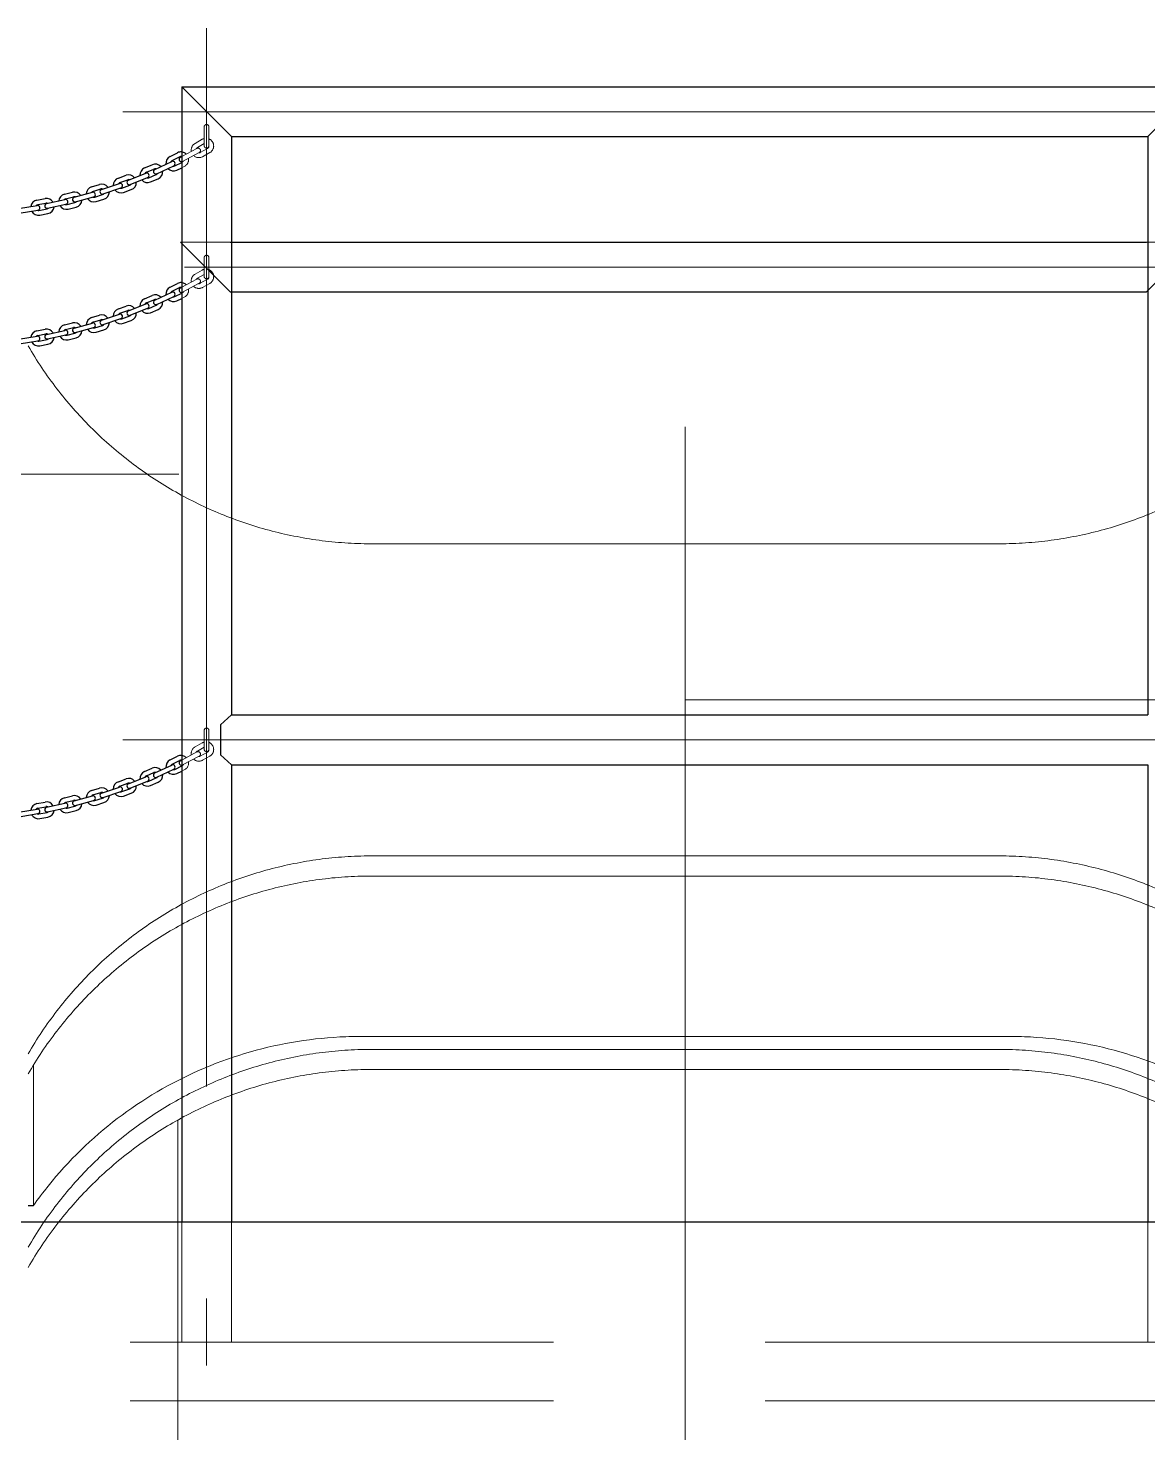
# Model space of a CAD drawing. Header units: millimetres. Extents: x 0 to 25200, y 0 to 17820.
# Drawn here: x 7418 to 8371, y 14224 to 15418 of the extents above; entities that cross this region are included whole.
import ezdxf

# ---------------------------------------------------------------- set-up
doc = ezdxf.new("R2010")
doc.units = ezdxf.units.MM
doc.header["$LTSCALE"] = 600
for name, pattern in [('F', [0.75, 0.5, -0.25]), ('G', [2, 1.25, -0.25, 0.25, -0.25]), ('K', [2.5, 1.25, -0.25, 0.25, -0.25, 0.25, -0.25])]:
    doc.linetypes.add(name, pattern=pattern)
doc.layers.get('0').update_dxf_attribs({"lineweight": 30})
for name, color, linetype, lineweight in [('01', 7, 'Continuous', 30), ('04', 2, 'F', 13), ('05', 4, 'G', 13), ('07', 6, 'K', 13)]:
    doc.layers.add(name, color=color, linetype=linetype, lineweight=lineweight)

msp = doc.modelspace()

# ---------------------------------------------------------------- linework, layer by layer
at = {"ltscale": 1.2}
for p, q in [((7549.05, 15368.43), (8413.35, 15368.43)), ((7549.05, 15368.43), (7549.05, 14403.43)), ((7591.35, 15326.13), (7549.05, 15368.43)), ((8371.05, 15326.13), (8413.35, 15368.43)), ((7591.35, 15326.13), (8371.05, 15326.13)), ((7591.35, 15326.13), (7591.35, 14834.43)), ((8371.05, 15326.13), (8371.05, 14834.43)), ((7539.24, 15309.4), (7545.51, 15312.5)), ((7517.45, 15299.53), (7523.88, 15302.29)), ((7526.09, 15298.28), (7540.61, 15305)), ((7527.76, 15294.65), (7542.29, 15301.37)), ((7541.01, 15305.81), (7547.29, 15308.92)), ((7543.23, 15301.33), (7549.05, 15304.21)), ((7547.93, 15308.62), (7549.05, 15309.21)), ((7495.15, 15290.86), (7501.72, 15293.27)), ((7496.53, 15287.1), (7503.1, 15289.51)), ((7503.71, 15289.15), (7518.58, 15295.07)), ((7505.19, 15285.43), (7520.06, 15291.35)), ((7519.03, 15295.86), (7525.46, 15298.62)), ((7521, 15291.26), (7527.43, 15294.02)), ((7522.58, 15287.59), (7529.01, 15290.35)), ((7545.01, 15297.75), (7549.05, 15299.75)), ((7449.32, 15277.19), (7456.11, 15278.88)), ((7457.65, 15274.56), (7473.06, 15278.84)), ((7472.42, 15283.4), (7479.11, 15285.46)), ((7473.59, 15279.58), (7480.29, 15281.63)), ((7475.06, 15274.8), (7481.75, 15276.85)), ((7480.88, 15281.23), (7496.04, 15286.34)), ((7482.15, 15277.44), (7497.32, 15282.55)), ((7498.25, 15282.41), (7504.82, 15284.82)), ((7499.63, 15278.65), (7506.2, 15281.07)), ((7410.27, 15265.04), (7426.06, 15267.63)), ((7425.92, 15272.23), (7432.79, 15273.55)), ((7426.67, 15268.31), (7433.55, 15269.62)), ((7427.61, 15263.4), (7434.49, 15264.71)), ((7434.09, 15269.16), (7449.71, 15272.6)), ((7434.95, 15265.26), (7450.57, 15268.7)), ((7450.29, 15273.31), (7457.08, 15275)), ((7451.49, 15268.46), (7458.28, 15270.14)), ((7452.45, 15264.57), (7459.25, 15266.26)), ((7458.72, 15270.71), (7474.13, 15274.99)), ((7476.23, 15270.98), (7482.93, 15273.03)), ((7410.92, 15261.09), (7426.71, 15263.68)), ((7428.37, 15259.47), (7435.24, 15260.78)), ((7590.2, 15236.43), (8369.9, 15236.43)), ((7526.09, 15187.13), (7540.61, 15193.85)), ((7539.24, 15198.25), (7545.51, 15201.35)), ((7541.01, 15194.66), (7547.29, 15197.77)), ((7543.23, 15190.18), (7549.05, 15193.06)), ((7547.93, 15197.47), (7549.05, 15198.06)), ((7590.2, 15194.13), (8369.9, 15194.13)), ((7495.15, 15179.71), (7501.72, 15182.12)), ((7503.71, 15178), (7518.58, 15183.92)), ((7517.45, 15188.38), (7523.88, 15191.14)), ((7519.03, 15184.71), (7525.46, 15187.47)), ((7521, 15180.11), (7527.43, 15182.87)), ((7527.76, 15183.5), (7542.29, 15190.22)), ((7545.01, 15186.6), (7549.05, 15188.6)), ((7472.42, 15172.25), (7479.11, 15174.31)), ((7473.59, 15168.43), (7480.29, 15170.48)), ((7480.88, 15170.08), (7496.04, 15175.19)), ((7482.15, 15166.29), (7497.32, 15171.4)), ((7496.53, 15175.95), (7503.1, 15178.36)), ((7498.25, 15171.26), (7504.82, 15173.67)), ((7499.63, 15167.5), (7506.2, 15169.92)), ((7505.19, 15174.28), (7520.06, 15180.2)), ((7522.58, 15176.44), (7529.01, 15179.2)), ((7425.92, 15161.08), (7432.79, 15162.4)), ((7426.67, 15157.16), (7433.55, 15158.47)), ((7434.09, 15158.01), (7449.71, 15161.45)), ((7434.95, 15154.11), (7450.57, 15157.55)), ((7449.32, 15166.04), (7456.11, 15167.73)), ((7450.29, 15162.16), (7457.08, 15163.85)), ((7451.49, 15157.31), (7458.28, 15158.99)), ((7457.65, 15163.41), (7473.06, 15167.69)), ((7458.72, 15159.56), (7474.13, 15163.84)), ((7475.06, 15163.65), (7481.75, 15165.7)), ((7476.23, 15159.83), (7482.93, 15161.88)), ((7410.27, 15153.89), (7426.06, 15156.48)), ((7410.92, 15149.94), (7426.71, 15152.53)), ((7427.61, 15152.25), (7434.49, 15153.56)), ((7428.37, 15148.32), (7435.24, 15149.63)), ((7452.45, 15153.42), (7459.25, 15155.11)), ((7591.35, 14834.43), (8371.05, 14834.43)), ((7539.24, 14796.25), (7545.51, 14799.35)), ((7517.45, 14786.38), (7523.88, 14789.14)), ((7526.09, 14785.13), (7540.61, 14791.85)), ((7527.76, 14781.5), (7542.29, 14788.22)), ((7541.01, 14792.66), (7547.29, 14795.77)), ((7543.23, 14788.18), (7549.05, 14791.06)), ((7547.93, 14795.47), (7549.05, 14796.06)), ((7591.35, 14792.13), (8371.05, 14792.13)), ((7591.35, 14792.13), (7591.35, 14403.43)), ((8371.05, 14792.13), (8371.05, 14403.43)), ((7495.15, 14777.71), (7501.72, 14780.12)), ((7496.53, 14773.95), (7503.1, 14776.36)), ((7503.71, 14776), (7518.58, 14781.92)), ((7505.19, 14772.28), (7520.06, 14778.2)), ((7519.03, 14782.71), (7525.46, 14785.47)), ((7521, 14778.11), (7527.43, 14780.87)), ((7522.58, 14774.44), (7529.01, 14777.2)), ((7545.01, 14784.6), (7549.05, 14786.6)), ((7449.32, 14764.04), (7456.11, 14765.73)), ((7457.65, 14761.41), (7473.06, 14765.69)), ((7472.42, 14770.25), (7479.11, 14772.31)), ((7473.59, 14766.43), (7480.29, 14768.48)), ((7475.06, 14761.65), (7481.75, 14763.7)), ((7480.88, 14768.08), (7496.04, 14773.19)), ((7482.15, 14764.29), (7497.32, 14769.4)), ((7498.25, 14769.26), (7504.82, 14771.67)), ((7499.63, 14765.5), (7506.2, 14767.92)), ((7410.27, 14751.89), (7426.06, 14754.48)), ((7425.92, 14759.08), (7432.79, 14760.4)), ((7426.67, 14755.16), (7433.55, 14756.47)), ((7427.61, 14750.25), (7434.49, 14751.56)), ((7434.09, 14756.01), (7449.71, 14759.45)), ((7434.95, 14752.11), (7450.57, 14755.55)), ((7450.29, 14760.16), (7457.08, 14761.85)), ((7451.49, 14755.31), (7458.28, 14756.99)), ((7452.45, 14751.42), (7459.25, 14753.11)), ((7458.72, 14757.56), (7474.13, 14761.84)), ((7476.23, 14757.83), (7482.93, 14759.88)), ((7410.92, 14747.94), (7426.71, 14750.53)), ((7428.37, 14746.32), (7435.24, 14747.63)), ((7418.37, 14417.29), (7422.85, 14417.29)), ((6463.35, 14403.43), (8970.05, 14403.43))]:
    msp.add_line(p, q, dxfattribs=at)
for centre, radius, start, end in [((7548.4, 15306.68), 6.5, 84.19643, 116.3512), ((7526.44, 15296.32), 6.5, 42.10638, 113.25106), ((7542.12, 15303.57), 6.5, 116.3512, 187.51678), ((7542.12, 15303.57), 2.5, 116.3512, 154.17157), ((7541.45, 15303.19), 2, 294.81862, 114.81862), ((7542.12, 15303.57), 2.5, 260.58447, 296.3512), ((7548.87, 15306.85), 2, 117.91876, 275.28639), ((7548.4, 15306.68), 2.5, 78.51071, 116.3512), ((7497.39, 15284.76), 6.5, 110.15092, 181.32843), ((7503.96, 15287.17), 6.5, 39.00108, 110.15092), ((7504.45, 15287.29), 2, 111.70984, 291.70984), ((7503.96, 15287.17), 2.5, 72.3154, 110.15092), ((7520.01, 15293.56), 6.5, 113.25106, 184.42857), ((7520.01, 15293.56), 6.5, 220.27131, 293.25106), ((7520.01, 15293.56), 2.5, 113.25106, 151.14327), ((7519.32, 15293.21), 2, 291.70984, 111.70984), ((7520.01, 15293.56), 2.5, 257.56659, 293.25106), ((7526.93, 15296.47), 2, 114.81862, 294.81862), ((7526.44, 15296.32), 2.5, 75.41057, 113.25106), ((7526.44, 15296.32), 2.5, 293.25106, 328.99057), ((7526.44, 15296.32), 6.5, 293.25106, 6.26369), ((7542.12, 15303.57), 6.5, 223.35937, 296.3512), ((7450.89, 15270.88), 6.5, 103.95064, 175.11621), ((7457.68, 15272.57), 6.5, 32.80079, 103.95064), ((7474.33, 15277.19), 6.5, 107.05078, 178.22828), ((7474.33, 15277.19), 2.5, 107.05078, 144.94298), ((7473.6, 15276.92), 2, 285.50955, 105.50955), ((7481.02, 15279.24), 6.5, 35.90094, 107.05078), ((7481.51, 15279.34), 2, 108.60969, 288.60969), ((7481.02, 15279.24), 2.5, 69.21525, 107.05078), ((7481.02, 15279.24), 2.5, 287.05078, 322.79702), ((7481.02, 15279.24), 6.5, 287.05078, 0.05827), ((7497.39, 15284.76), 6.5, 217.17116, 290.15092), ((7497.39, 15284.76), 2.5, 110.15092, 148.04313), ((7496.68, 15284.44), 2, 288.60969, 108.60969), ((7497.39, 15284.76), 2.5, 254.46645, 290.15092), ((7503.96, 15287.17), 2.5, 290.15092, 325.89717), ((7503.96, 15287.17), 6.5, 290.15092, 3.15841), ((7427.14, 15265.85), 6.5, 100.8505, 172.028), ((7427.14, 15265.85), 2.5, 100.8505, 138.7427), ((7426.39, 15265.66), 2, 279.30927, 99.30927), ((7434.52, 15267.21), 2, 102.41805, 282.41805), ((7434.02, 15267.17), 6.5, 29.70581, 100.8505), ((7434.02, 15267.17), 2.5, 63.01, 100.8505), ((7434.02, 15267.17), 2.5, 280.8505, 316.59001), ((7434.02, 15267.17), 6.5, 280.8505, 353.86312), ((7450.89, 15270.88), 6.5, 210.9588, 283.95064), ((7450.89, 15270.88), 2.5, 103.95064, 141.771), ((7450.14, 15270.65), 2, 282.41805, 102.41805), ((7450.89, 15270.88), 2.5, 248.18391, 283.95064), ((7458.18, 15272.64), 2, 105.50955, 285.50955), ((7457.68, 15272.57), 2.5, 66.11511, 103.95064), ((7457.68, 15272.57), 2.5, 283.95064, 319.69688), ((7457.68, 15272.57), 6.5, 283.95064, 356.95813), ((7474.33, 15277.19), 6.5, 214.07102, 287.05078), ((7474.33, 15277.19), 2.5, 251.3663, 287.05078), ((7427.14, 15265.85), 6.5, 207.87074, 280.8505), ((7427.14, 15265.85), 2.5, 245.16602, 280.8505), ((7542.12, 15192.42), 6.5, 116.3512, 187.51678), ((7542.12, 15192.42), 2.5, 116.3512, 154.17157), ((7541.45, 15192.04), 2, 294.81862, 114.81862), ((7548.4, 15195.53), 6.5, 84.19643, 116.3512), ((7548.87, 15195.7), 2, 117.91876, 275.28639), ((7548.4, 15195.53), 2.5, 78.51071, 116.3512), ((7503.96, 15176.02), 6.5, 39.00108, 110.15092), ((7520.01, 15182.41), 6.5, 113.25106, 184.42857), ((7520.01, 15182.41), 2.5, 113.25106, 151.14327), ((7519.32, 15182.06), 2, 291.70984, 111.70984), ((7526.44, 15185.17), 6.5, 42.10638, 113.25106), ((7526.93, 15185.32), 2, 114.81862, 294.81862), ((7526.44, 15185.17), 2.5, 75.41057, 113.25106), ((7526.44, 15185.17), 2.5, 293.25106, 328.99057), ((7526.44, 15185.17), 6.5, 293.25106, 6.26369), ((7542.12, 15192.42), 6.5, 223.35937, 296.3512), ((7542.12, 15192.42), 2.5, 260.58447, 296.3512), ((7474.33, 15166.04), 6.5, 107.05078, 178.22828), ((7481.02, 15168.09), 6.5, 35.90094, 107.05078), ((7481.51, 15168.19), 2, 108.60969, 288.60969), ((7481.02, 15168.09), 2.5, 69.21525, 107.05078), ((7497.39, 15173.61), 6.5, 110.15092, 181.32843), ((7497.39, 15173.61), 6.5, 217.17116, 290.15092), ((7497.39, 15173.61), 2.5, 110.15092, 148.04313), ((7496.68, 15173.29), 2, 288.60969, 108.60969), ((7497.39, 15173.61), 2.5, 254.46645, 290.15092), ((7504.45, 15176.14), 2, 111.70984, 291.70984), ((7503.96, 15176.02), 2.5, 72.3154, 110.15092), ((7503.96, 15176.02), 2.5, 290.15092, 325.89717), ((7503.96, 15176.02), 6.5, 290.15092, 3.15841), ((7520.01, 15182.41), 6.5, 220.27131, 293.25106), ((7520.01, 15182.41), 2.5, 257.56659, 293.25106), ((7427.14, 15154.7), 6.5, 100.8505, 172.028), ((7427.14, 15154.7), 2.5, 100.8505, 138.7427), ((7434.52, 15156.06), 2, 102.41805, 282.41805), ((7434.02, 15156.02), 6.5, 29.70581, 100.8505), ((7434.02, 15156.02), 2.5, 63.01, 100.8505), ((7450.89, 15159.73), 6.5, 103.95064, 175.11621), ((7450.89, 15159.73), 2.5, 103.95064, 141.771), ((7450.14, 15159.5), 2, 282.41805, 102.41805), ((7450.89, 15159.73), 2.5, 248.18391, 283.95064), ((7457.68, 15161.42), 6.5, 32.80079, 103.95064), ((7458.18, 15161.49), 2, 105.50955, 285.50955), ((7457.68, 15161.42), 2.5, 66.11511, 103.95064), ((7457.68, 15161.42), 2.5, 283.95064, 319.69688), ((7457.68, 15161.42), 6.5, 283.95064, 356.95813), ((7474.33, 15166.04), 6.5, 214.07102, 287.05078), ((7474.33, 15166.04), 2.5, 107.05078, 144.94298), ((7473.6, 15165.77), 2, 285.50955, 105.50955), ((7474.33, 15166.04), 2.5, 251.3663, 287.05078), ((7481.02, 15168.09), 2.5, 287.05078, 322.79702), ((7481.02, 15168.09), 6.5, 287.05078, 0.05827), ((7427.14, 15154.7), 6.5, 207.87074, 280.8505), ((7426.39, 15154.51), 2, 279.30927, 99.30927), ((7427.14, 15154.7), 2.5, 245.16602, 280.8505), ((7434.02, 15156.02), 2.5, 280.8505, 316.59001), ((7434.02, 15156.02), 6.5, 280.8505, 353.86312), ((7450.89, 15159.73), 6.5, 210.9588, 283.95064), ((7548.4, 14793.53), 6.5, 84.19643, 116.3512), ((7526.44, 14783.17), 6.5, 42.10638, 113.25106), ((7542.12, 14790.42), 6.5, 116.3512, 187.51678), ((7542.12, 14790.42), 2.5, 116.3512, 154.17157), ((7541.45, 14790.04), 2, 294.81862, 114.81862), ((7542.12, 14790.42), 2.5, 260.58447, 296.3512), ((7548.87, 14793.7), 2, 117.91876, 275.28639), ((7548.4, 14793.53), 2.5, 78.51071, 116.3512), ((7497.39, 14771.61), 6.5, 110.15092, 181.32843), ((7503.96, 14774.02), 6.5, 39.00108, 110.15092), ((7504.45, 14774.14), 2, 111.70984, 291.70984), ((7503.96, 14774.02), 2.5, 72.3154, 110.15092), ((7520.01, 14780.41), 6.5, 113.25106, 184.42857), ((7520.01, 14780.41), 6.5, 220.27131, 293.25106), ((7520.01, 14780.41), 2.5, 113.25106, 151.14327), ((7519.32, 14780.06), 2, 291.70984, 111.70984), ((7520.01, 14780.41), 2.5, 257.56659, 293.25106), ((7526.93, 14783.32), 2, 114.81862, 294.81862), ((7526.44, 14783.17), 2.5, 75.41057, 113.25106), ((7526.44, 14783.17), 2.5, 293.25106, 328.99057), ((7526.44, 14783.17), 6.5, 293.25106, 6.26369), ((7542.12, 14790.42), 6.5, 223.35937, 296.3512), ((7450.89, 14757.73), 6.5, 103.95064, 175.11621), ((7457.68, 14759.42), 6.5, 32.80079, 103.95064), ((7474.33, 14764.04), 6.5, 107.05078, 178.22828), ((7474.33, 14764.04), 2.5, 107.05078, 144.94298), ((7473.6, 14763.77), 2, 285.50955, 105.50955), ((7481.02, 14766.09), 6.5, 35.90094, 107.05078), ((7481.51, 14766.19), 2, 108.60969, 288.60969), ((7481.02, 14766.09), 2.5, 69.21525, 107.05078), ((7481.02, 14766.09), 2.5, 287.05078, 322.79702), ((7481.02, 14766.09), 6.5, 287.05078, 0.05827), ((7497.39, 14771.61), 6.5, 217.17116, 290.15092), ((7497.39, 14771.61), 2.5, 110.15092, 148.04313), ((7496.68, 14771.29), 2, 288.60969, 108.60969), ((7497.39, 14771.61), 2.5, 254.46645, 290.15092), ((7503.96, 14774.02), 2.5, 290.15092, 325.89717), ((7503.96, 14774.02), 6.5, 290.15092, 3.15841), ((7427.14, 14752.7), 6.5, 100.8505, 172.028), ((7427.14, 14752.7), 2.5, 100.8505, 138.7427), ((7426.39, 14752.51), 2, 279.30927, 99.30927), ((7434.52, 14754.06), 2, 102.41805, 282.41805), ((7434.02, 14754.02), 6.5, 29.70581, 100.8505), ((7434.02, 14754.02), 2.5, 63.01, 100.8505), ((7434.02, 14754.02), 2.5, 280.8505, 316.59001), ((7434.02, 14754.02), 6.5, 280.8505, 353.86312), ((7450.89, 14757.73), 6.5, 210.9588, 283.95064), ((7450.89, 14757.73), 2.5, 103.95064, 141.771), ((7450.14, 14757.5), 2, 282.41805, 102.41805), ((7450.89, 14757.73), 2.5, 248.18391, 283.95064), ((7458.18, 14759.49), 2, 105.50955, 285.50955), ((7457.68, 14759.42), 2.5, 66.11511, 103.95064), ((7457.68, 14759.42), 2.5, 283.95064, 319.69688), ((7457.68, 14759.42), 6.5, 283.95064, 356.95813), ((7474.33, 14764.04), 6.5, 214.07102, 287.05078), ((7474.33, 14764.04), 2.5, 251.3663, 287.05078), ((7427.14, 14752.7), 6.5, 207.87074, 280.8505), ((7427.14, 14752.7), 2.5, 245.16602, 280.8505)]:
    msp.add_arc(centre, radius, start, end, dxfattribs=at)
at = {"layer": '01', "ltscale": 1.2}
for p, q in [((7591.35, 14834.43), (7582.2, 14826.1)), ((7582.2, 14826.1), (7582.2, 14800.47)), ((7591.35, 14792.13), (7582.2, 14800.47))]:
    msp.add_line(p, q, dxfattribs=at)
at = {"layer": '04', "ltscale": 1.2}
for p, q in [((7568.2, 15334.43), (7568.2, 15318.43)), ((7572.2, 15334.43), (7572.2, 15318.43)), ((7549.05, 15309.21), (7562.07, 15316.11)), ((7549.81, 15305.08), (7563.94, 15312.58)), ((7566.56, 15323.87), (7560.47, 15320.43)), ((7568.2, 15320.2), (7562.43, 15316.94)), ((7570.99, 15316.03), (7564.89, 15312.59)), ((7572.95, 15312.55), (7566.86, 15309.11)), ((7549.05, 15304.21), (7549.51, 15304.44)), ((7549.05, 15299.75), (7551.28, 15300.85)), ((7590.2, 15194.13), (7547.9, 15236.43)), ((7590.2, 15236.43), (7547.9, 15236.43)), ((8369.9, 15194.13), (8412.2, 15236.43)), ((8369.9, 15236.43), (8412.2, 15236.43)), ((7568.2, 15223.28), (7568.2, 15207.28)), ((7572.2, 15223.28), (7572.2, 15207.28)), ((7549.05, 15198.06), (7562.07, 15204.96)), ((7566.56, 15212.72), (7560.47, 15209.28)), ((7568.2, 15209.05), (7562.43, 15205.79)), ((7570.99, 15204.88), (7564.89, 15201.44)), ((7549.05, 15193.06), (7549.51, 15193.29)), ((7549.81, 15193.93), (7563.94, 15201.43)), ((7572.95, 15201.4), (7566.86, 15197.96)), ((7549.05, 15188.6), (7551.28, 15189.7)), ((7566.56, 14810.72), (7560.47, 14807.28)), ((7568.2, 14821.28), (7568.2, 14805.28)), ((7572.2, 14821.28), (7572.2, 14805.28)), ((7549.05, 14796.06), (7562.07, 14802.96)), ((7549.81, 14791.93), (7563.94, 14799.43)), ((7568.2, 14807.05), (7562.43, 14803.79)), ((7570.99, 14802.88), (7564.89, 14799.44)), ((7572.95, 14799.4), (7566.86, 14795.96)), ((7549.05, 14791.06), (7549.51, 14791.29)), ((7549.05, 14786.6), (7551.28, 14787.7)), ((7549.05, 14403.43), (7549.05, 14301.28)), ((7591.35, 14403.43), (7591.35, 14301.28)), ((8371.05, 14403.43), (8371.05, 14301.28)), ((9485.35, 14301.28), (6469.35, 14301.28)), ((9485.35, 14251.28), (6469.35, 14251.28))]:
    msp.add_line(p, q, dxfattribs=at)
for centre, radius, start, end in [((7570.2, 15334.43), 2, 0, 180), ((7569.76, 15318.21), 6.5, 103.82655, 119.45135), ((7569.76, 15318.21), 6.5, 299.45135, 67.88906), ((7548.4, 15306.68), 6.5, 45.20652, 84.19643), ((7563.66, 15314.77), 6.5, 119.45135, 190.61692), ((7563.66, 15314.77), 2.5, 119.45135, 157.27171), ((7563.01, 15314.34), 2, 297.91876, 117.91876), ((7563.66, 15314.77), 2.5, 263.68462, 299.45135), ((7570.2, 15318.43), 2, 180, 0), ((7569.76, 15318.21), 2.5, 299.45135, 11.86265), ((7548.87, 15306.85), 2, 275.28639, 297.91876), ((7548.4, 15306.68), 2.5, 296.3512, 332.09071), ((7548.4, 15306.68), 6.5, 296.3512, 9.36383), ((7563.66, 15314.77), 6.5, 226.45951, 299.45135), ((7570.2, 15223.28), 2, 0, 180), ((7563.66, 15203.62), 6.5, 119.45135, 190.61692), ((7563.66, 15203.62), 2.5, 119.45135, 157.27171), ((7563.01, 15203.19), 2, 297.91876, 117.91876), ((7569.76, 15207.06), 6.5, 103.82655, 119.45135), ((7570.2, 15207.28), 2, 180, 0), ((7569.76, 15207.06), 2.5, 299.45135, 11.86265), ((7569.76, 15207.06), 6.5, 299.45135, 67.88906), ((7548.4, 15195.53), 6.5, 45.20652, 84.19643), ((7548.87, 15195.7), 2, 275.28639, 297.91876), ((7548.4, 15195.53), 2.5, 296.3512, 332.09071), ((7548.4, 15195.53), 6.5, 296.3512, 9.36383), ((7563.66, 15203.62), 6.5, 226.45951, 299.45135), ((7563.66, 15203.62), 2.5, 263.68462, 299.45135), ((7570.2, 14821.28), 2, 0, 180), ((7569.76, 14805.06), 6.5, 103.82655, 119.45135), ((7569.76, 14805.06), 6.5, 299.45135, 67.88906), ((7548.4, 14793.53), 6.5, 45.20652, 84.19643), ((7563.66, 14801.62), 6.5, 119.45135, 190.61692), ((7563.66, 14801.62), 2.5, 119.45135, 157.27171), ((7563.01, 14801.19), 2, 297.91876, 117.91876), ((7563.66, 14801.62), 2.5, 263.68462, 299.45135), ((7570.2, 14805.28), 2, 180, 0), ((7569.76, 14805.06), 2.5, 299.45135, 11.86265), ((7548.87, 14793.7), 2, 275.28639, 297.91876), ((7548.4, 14793.53), 2.5, 296.3512, 332.09071), ((7548.4, 14793.53), 6.5, 296.3512, 9.36383), ((7563.66, 14801.62), 6.5, 226.45951, 299.45135)]:
    msp.add_arc(centre, radius, start, end, dxfattribs=at)
at = {"layer": '05', "ltscale": 1.2}
for p, q in [((7570.2, 15418.43), (7570.2, 14281.28)), ((7499.05, 15347.28), (8463.35, 15347.28)), ((7551.54, 15215.28), (8455.84, 15215.28)), ((7977.35, 15079.3), (7977.35, 8282.84)), ((7138.21, 15039.25), (7546.48, 15039.25)), ((8612.35, 14847.3), (7977.35, 14847.3)), ((7499.05, 14813.28), (8463.35, 14813.28))]:
    msp.add_line(p, q, dxfattribs=at)
at = {"layer": '07', "ltscale": 1.2}
for p, q in [((8250.35, 14980.05), (7704.35, 14980.05)), ((8250.35, 14714.56), (7704.35, 14714.56)), ((8250.35, 14697.47), (7704.35, 14697.47)), ((7704.35, 14561.09), (8250.35, 14561.09)), ((8250.35, 14550.09), (7704.35, 14550.09)), ((7422.85, 14536.71), (7422.85, 14417.29)), ((8250.35, 14533.01), (7704.35, 14533.01)), ((7545.85, 14490.08), (7545.85, 11396.94))]:
    msp.add_line(p, q, dxfattribs=at)
for centre, radius, start, end in [((7710.92, 15318.38), 338.4, 210.17229, 268.88875), ((8243.79, 15318.38), 338.4, 271.11125, 329.82771), ((7710.92, 14376.22), 338.4, 91.11125, 149.82771), ((8243.79, 14376.22), 338.4, 30.17229, 88.88875), ((7710.92, 14359.14), 338.4, 91.11125, 149.82771), ((8243.79, 14359.14), 338.4, 30.17229, 88.88875), ((7701.12, 14219.98), 341.12, 89.45744, 144.66117), ((8253.58, 14219.98), 341.12, 35.33883, 90.54256), ((7710.92, 14211.76), 338.4, 91.11125, 149.82771), ((8243.79, 14211.76), 338.4, 30.17229, 88.88875), ((7710.92, 14194.67), 338.4, 91.11125, 149.82771), ((8243.79, 14194.67), 338.4, 30.17229, 88.88875)]:
    msp.add_arc(centre, radius, start, end, dxfattribs=at)

doc.saveas('drawing.dxf')
